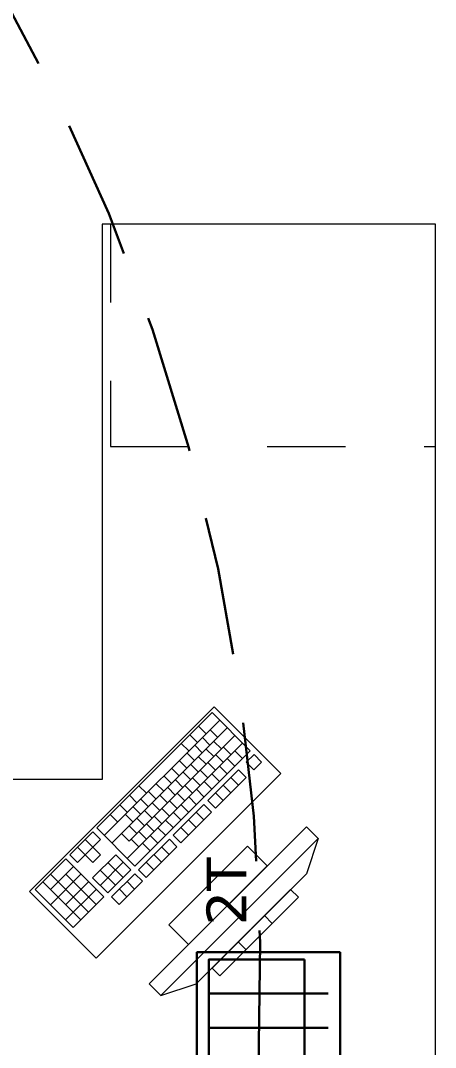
# Model space of a CAD drawing. Header units: inches. Extents: x -19 to 5698, y -728 to 92.
# Drawn here: x 305.942 to 306.689, y 34.818 to 36.667 of the extents above; entities that cross this region are included whole.
import ezdxf

# ---------------------------------------------------------------- set-up
doc = ezdxf.new("R2010")
doc.units = ezdxf.units.IN
doc.header["$MEASUREMENT"] = 0
doc.linetypes.add('HIDDEN', pattern=[0.375, 0.25, -0.125])
doc.linetypes.add('Rayas', pattern=[0.282222, 0.141111, -0.141111])
doc.layers.get('0').update_dxf_attribs({"color": 61})
doc.layers.add('00 conduct tomacorr', color=120, linetype='HIDDEN', lineweight=30)
doc.layers.add('Interior - Mobiliario', color=7, linetype='Continuous')

# ---------------------------------------------------------------- blocks, each defined once
blk = doc.blocks.new('CAJA POP UP 6 MODULOS')
at = {"layer": '00 conduct tomacorr', "linetype": 'Continuous'}
for p, q in [((-0.095, -0.165), (-0.095, -0.0151)), ((-0.052, -0.165), (-0.052, -0.0151)), ((0.052, -0.165), (0.052, -0.0151)), ((0.095, -0.165), (0.095, -0.0151)), ((0, -0.165), (0, -0.18))]:
    blk.add_line(p, q, dxfattribs=at)
for points in [[(-0.147, 0), (0.147, 0), (0.147, -0.18), (-0.147, -0.18)], [(0, 0), (0.147, 0), (0.147, -0.18), (0, -0.18)]]:
    blk.add_lwpolyline(points, close=True, dxfattribs=at)
for points in [[(-0.138, -0.045), (-0.009, -0.045), (-0.009, -0.165), (-0.138, -0.165), (-0.138, -0.045)], [(0.009, -0.045), (0.138, -0.045), (0.138, -0.165), (0.009, -0.165), (0.009, -0.045)]]:
    blk.add_lwpolyline(points, dxfattribs=at)
at = {"color": 1, "insert": (-0.1807, -0.168), "char_height": 0.05, "attachment_point": 1, "rotation": 180}
blk.add_mtext_dynamic_manual_height_columns('{\\fVerdana|b0|i0|c0|p34;2T}', width=0.000481, gutter_width=0.1561, heights=[0], dxfattribs=at)

msp = doc.modelspace()

# ---------------------------------------------------------------- linework, layer by layer
at = {"layer": '00 conduct tomacorr'}
msp.add_arc((302.7625, 34.9417), 3.6115, 357.4064, 54.5083, dxfattribs=at)
at = {"layer": 'Interior - Mobiliario', "color": 175, "linetype": 'Rayas', "lineweight": 13}
for p, q in [((306.104, 36.3), (306.104, 35.9)), ((306.104, 35.9), (306.689, 35.9))]:
    msp.add_line(p, q, dxfattribs=at)
at = {"layer": 'Interior - Mobiliario', "color": 175, "linetype": 'Continuous', "lineweight": 13}
for p, q in [((306.2871, 35.4205), (306.0794, 35.2128)), ((306.3556, 35.3519), (306.2871, 35.4205)), ((306.3008, 35.4067), (306.0931, 35.199)), ((306.3145, 35.393), (306.1068, 35.1853)), ((306.3282, 35.3793), (306.1378, 35.1889)), ((306.2473, 35.3807), (306.261, 35.3669)), ((306.2628, 35.3962), (306.2765, 35.3825)), ((306.2835, 35.3894), (306.2972, 35.3757)), ((306.3419, 35.3656), (306.1342, 35.1579)), ((306.2317, 35.3651), (306.2454, 35.3514)), ((306.2558, 35.3617), (306.2695, 35.348)), ((306.2696, 35.3756), (306.2833, 35.3619)), ((306.2903, 35.3688), (306.304, 35.3551)), ((306.1479, 35.1442), (306.3556, 35.3519)), ((306.2419, 35.3479), (306.2556, 35.3342)), ((306.2764, 35.355), (306.2901, 35.3412)), ((306.2936, 35.3447), (306.3073, 35.331)), ((306.3074, 35.3586), (306.3211, 35.3448)), ((306.3281, 35.3518), (306.3418, 35.338)), ((306.3625, 35.345), (306.3486, 35.3312)), ((306.3762, 35.3313), (306.3625, 35.345)), ((306.2281, 35.334), (306.2418, 35.3203)), ((306.2487, 35.3273), (306.2624, 35.3135)), ((306.2626, 35.3411), (306.2763, 35.3274)), ((306.2797, 35.3309), (306.2935, 35.3171)), ((306.3004, 35.3241), (306.3141, 35.3104)), ((306.3142, 35.3379), (306.3279, 35.3242)), ((306.3486, 35.3312), (306.3624, 35.3175)), ((306.3624, 35.3175), (306.3762, 35.3313)), ((306.2004, 35.3064), (306.2141, 35.2926)), ((306.2142, 35.3202), (306.2279, 35.3065)), ((306.2349, 35.3134), (306.2486, 35.2997)), ((306.2659, 35.317), (306.2796, 35.3033)), ((306.3348, 35.3173), (306.2794, 35.262)), ((306.2865, 35.3102), (306.3002, 35.2965)), ((306.3485, 35.3036), (306.3348, 35.3173)), ((306.1555, 35.2889), (306.1692, 35.2752)), ((306.1865, 35.2925), (306.2003, 35.2788)), ((306.221, 35.2996), (306.2347, 35.2859)), ((306.2382, 35.2893), (306.2519, 35.2756)), ((306.252, 35.3032), (306.2658, 35.2894)), ((306.2727, 35.2964), (306.2864, 35.2827)), ((306.2931, 35.2482), (306.3485, 35.3036)), ((306.3071, 35.2896), (306.3208, 35.2759)), ((306.3209, 35.3035), (306.3347, 35.2898)), ((306.1382, 35.2716), (306.1519, 35.2579)), ((306.1727, 35.2787), (306.1864, 35.2649)), ((306.1933, 35.2719), (306.207, 35.2582)), ((306.2072, 35.2857), (306.2209, 35.272)), ((306.2244, 35.2755), (306.2381, 35.2618)), ((306.245, 35.2687), (306.2587, 35.255)), ((306.2588, 35.2825), (306.2725, 35.2688)), ((306.2933, 35.2758), (306.307, 35.2621)), ((306.1209, 35.2543), (306.1346, 35.2406)), ((306.145, 35.251), (306.1587, 35.2373)), ((306.1588, 35.2648), (306.1726, 35.2511)), ((306.1795, 35.258), (306.1932, 35.2443)), ((306.2105, 35.2616), (306.2242, 35.2479)), ((306.2725, 35.255), (306.2171, 35.1996)), ((306.2311, 35.2548), (306.2449, 35.2411)), ((306.2862, 35.2413), (306.2725, 35.255)), ((306.2794, 35.262), (306.2931, 35.2482)), ((306.1036, 35.237), (306.1173, 35.2233)), ((306.1311, 35.2371), (306.1449, 35.2234)), ((306.1656, 35.2442), (306.1793, 35.2305)), ((306.1828, 35.2339), (306.1965, 35.2202)), ((306.1967, 35.2478), (306.2104, 35.2341)), ((306.2173, 35.241), (306.231, 35.2273)), ((306.2308, 35.1859), (306.2862, 35.2413)), ((306.2586, 35.2412), (306.2723, 35.2275)), ((306.0794, 35.2128), (306.1479, 35.1442)), ((306.1379, 35.2165), (306.1517, 35.2028)), ((306.1518, 35.2303), (306.1655, 35.2166)), ((306.169, 35.2201), (306.1827, 35.2064)), ((306.4567, 35.2151), (306.1739, 34.9323)), ((306.1896, 35.2133), (306.2033, 35.1996)), ((306.2034, 35.2271), (306.2172, 35.2134)), ((306.2309, 35.2135), (306.2447, 35.1998)), ((306.2448, 35.2273), (306.2585, 35.2136)), ((306.4779, 35.1939), (306.4567, 35.2151)), ((306.0724, 35.2058), (306.0309, 35.1643)), ((306.0861, 35.1921), (306.0724, 35.2058)), ((306.1241, 35.2026), (306.1378, 35.1889)), ((306.1551, 35.2062), (306.1688, 35.1925)), ((306.1758, 35.1994), (306.1895, 35.1857)), ((306.1951, 34.9111), (306.4779, 35.1939)), ((306.2171, 35.1996), (306.2308, 35.1859)), ((306.4779, 35.1939), (306.4567, 35.1303)), ((306.0447, 35.1781), (306.0584, 35.1644)), ((306.0723, 35.1783), (306.0584, 35.1644)), ((306.0586, 35.192), (306.0723, 35.1783)), ((306.0723, 35.1783), (306.0861, 35.1921)), ((306.086, 35.1646), (306.0723, 35.1783)), ((306.1413, 35.1924), (306.155, 35.1787)), ((306.2102, 35.1927), (306.1548, 35.1373)), ((306.1619, 35.1856), (306.1756, 35.1719)), ((306.1685, 35.1236), (306.2239, 35.179)), ((306.1963, 35.1789), (306.21, 35.1652)), ((306.3507, 35.1798), (306.2092, 35.0384)), ((306.2239, 35.179), (306.2102, 35.1927)), ((306.386, 35.1444), (306.3507, 35.1798)), ((306.024, 35.1574), (305.9686, 35.102)), ((306.0925, 35.0888), (306.024, 35.1574)), ((306.0309, 35.1643), (306.0446, 35.1506)), ((306.0446, 35.1506), (306.0584, 35.1644)), ((306.0584, 35.1644), (306.0722, 35.1507)), ((306.1136, 35.1647), (306.072, 35.1231)), ((306.0722, 35.1507), (306.086, 35.1646)), ((306.141, 35.1373), (306.1136, 35.1647)), ((306.1825, 35.165), (306.1962, 35.1513)), ((306.0377, 35.1436), (305.9961, 35.1021)), ((306.1273, 35.151), (306.0857, 35.1094)), ((306.0997, 35.1508), (306.1272, 35.1234)), ((306.1686, 35.1512), (306.1823, 35.1375)), ((306.2446, 35.003), (306.386, 35.1444)), ((306.0514, 35.1299), (305.996, 35.0745)), ((305.9963, 35.1297), (306.0648, 35.0611)), ((306.0238, 35.1298), (306.0787, 35.0749)), ((306.072, 35.1231), (306.0995, 35.0957)), ((306.0859, 35.137), (306.1133, 35.1096)), ((306.0995, 35.0957), (306.141, 35.1373)), ((306.1479, 35.1304), (306.1063, 35.0889)), ((306.1616, 35.1167), (306.1479, 35.1304)), ((306.1548, 35.1373), (306.1685, 35.1236)), ((306.4567, 35.1303), (306.2587, 34.9323)), ((305.9686, 35.102), (306.0371, 35.0334)), ((305.9824, 35.1158), (306.051, 35.0472)), ((306.0788, 35.1025), (306.0234, 35.0471)), ((306.0651, 35.1162), (306.0236, 35.0747)), ((306.12, 35.0751), (306.1616, 35.1167)), ((306.1202, 35.1027), (306.1339, 35.089)), ((306.134, 35.1166), (306.1477, 35.1028)), ((306.4284, 35.102), (306.287, 34.9606)), ((306.4426, 35.0879), (306.4284, 35.102)), ((306.0371, 35.0334), (306.0925, 35.0888)), ((306.1063, 35.0889), (306.12, 35.0751)), ((306.3012, 34.9464), (306.4426, 35.0879)), ((306.3813, 35.0549), (306.3954, 35.0407)), ((306.2092, 35.0384), (306.2446, 35.003)), ((306.3342, 35.0077), (306.3483, 34.9936)), ((306.287, 34.9606), (306.3012, 34.9464)), ((306.1739, 34.9323), (306.1951, 34.9111)), ((306.1951, 34.9111), (306.2587, 34.9323))]:
    msp.add_line(p, q, dxfattribs=at)
at = {"layer": 'Interior - Mobiliario', "color": 175, "linetype": 'Continuous', "lineweight": 13, "flags": 128}
for points in [[(306.689, 34.8), (306.689, 36.3), (306.089, 36.3), (306.089, 35.3), (305.389, 35.3), (305.389, 34.8)], [(306.4108, 35.3106), (306.2906, 35.4308), (305.9582, 35.0985), (306.0784, 34.9783)]]:
    msp.add_lwpolyline(points, close=True, dxfattribs=at)

# ---------------------------------------------------------------- block references
at = {"layer": '00 conduct tomacorr', "xscale": 1.432830642179531, "yscale": 1.432830642179531, "zscale": 1.432830642179531, "rotation": 269.9999999999999}
msp.add_blockref('CAJA POP UP 6 MODULOS', (306.5178, 34.7783, -0.0007), dxfattribs=at)

doc.saveas('drawing.dxf')
